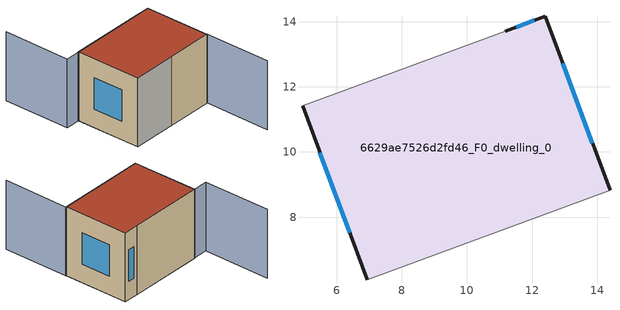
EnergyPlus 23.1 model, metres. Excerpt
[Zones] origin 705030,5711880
6629ae7526d2fd46_F0_dwelling_0
 floor ground (EU_floor_Construction): 14.4,8.83 12.41,14.17 11.18,13.71 4.95,11.42 6.94,6.08 z0
 wall outside (EU_wall_Construction): 11.18,13.71 12.41,14.17 14.4,8.83 / 6.94,6.08 4.95,11.42 z0:6
 wall adiabatic (EU_wall_Construction): 14.4,8.83 6.94,6.08 / 4.95,11.42 11.18,13.71 z0:6
 window (EU_Window_Construction): 11.51,13.83 12.08,14.04 / 12.94,12.72 13.86,10.27 / 6.4,7.52 5.49,9.97 z1.62:4.38
 roof outside (EU_roof_Construction): 12.41,14.17 14.4,8.83 6.94,6.08 4.95,11.42 11.18,13.71 z6
shading: 6.94,6.08 14.42,8.84 / 14.42,8.84 16.42,3.42 / 11.18,13.71 3.73,10.96 / 3.73,10.96 1.69,16.49 z0:6
[Building]
EU S2 Campaign: North Axis=0; Terrain=City; Solar Distribution=FullExterior
[Site:Location]
London: Latitude=51.5; Longitude=-0.5; Time Zone=0; Elevation=25
[SizingPeriod:WeatherFileDays]
AnnualSizingPeriod: Begin Month=1; Begin Day of Month=1; End Month=12; End Day of Month=31; Day of Week for Start Day=Monday; Use Weather File Daylight Saving Period=No; Use Weather File Rain and Snow Indicators=No
[MATERIAL]
EU_InternalMass_Material: Roughness=MediumRough; Thickness=0.1; Conductivity=1; Density=1800; Specific Heat=900; Thermal Absorptance=0.9; Solar Absorptance=0.7; Visible Absorptance=0.7
[MATERIAL:NOMASS] Roughness=MediumRough; Thermal Absorptance=0.9; Solar Absorptance=0.7; Visible Absorptance=0.7
Name | Thermal Resistance
EU_wall_NoMass | 0.727863
EU_roof_NoMass | 0.773354
EU_floor_NoMass | 1.79329
[WINDOWMATERIAL:SIMPLEGLAZINGSYSTEM]
EU_Window_SimpleGlazing: UFactor=2.58614; Solar Heat Gain Coefficient=0.76; Visible Transmittance=0.76
[CONSTRUCTION]
EU_wall_Construction: EU_wall_NoMass
EU_roof_Construction: EU_roof_NoMass
EU_floor_Construction: EU_floor_NoMass
EU_InternalMass_Construction: EU_InternalMass_Material
EU_Window_Construction: EU_Window_SimpleGlazing
[ZONE]
6629ae7526d2fd46_F0_dwelling_0: Type=1; Multiplier=1; Ceiling Height=autocalculate; Volume=271.583; Floor Area=autocalculate; Part of Total Floor Area=Yes
[INTERNALMASS]
6629ae7526d2fd46_F0_dwelling_0_EU_InternalMass: Construction=EU_InternalMass_Construction; Zone or ZoneList=6629ae7526d2fd46_F0_dwelling_0; Surface Area=45.2638
[OTHEREQUIPMENT]
EU_Step8_InternalGain_6629ae7526d2fd46_F0_dwelling_0_f000: Fuel Type=Electricity; Zone or ZoneList or Space or SpaceList=6629ae7526d2fd46_F0_dwelling_0; Schedule=EU_Step8_GainSchedule_6629ae7526d2fd46_F0_dwelling_0_f000; Design Level Calculation Method=Watts/Area; Power per Zone Floor Area=1; Fraction Latent=0; Fraction Radiant=0; Fraction Lost=0; Carbon Dioxide Generation Rate=0; EndUse Subcategory=EU_Step8_InternalGains
[ZONEVENTILATION:DESIGNFLOWRATE]
EU_ConstantAir_6629ae7526d2fd46_F0_dwelling_0: Zone or ZoneList or Space or SpaceList=6629ae7526d2fd46_F0_dwelling_0; Schedule=EU_AlwaysOn; Design Flow Rate Calculation Method=AirChanges/Hour; Air Changes per Hour=0.484901; Ventilation Type=Natural; Fan Pressure Rise=0; Fan Total Efficiency=1; Constant Term Coefficient=1; Temperature Term Coefficient=0; Velocity Term Coefficient=0; Velocity Squared Term Coefficient=0; Minimum Indoor Temperature=-100; Maximum Indoor Temperature=100; Delta Temperature=-100; Minimum Outdoor Temperature=-100; Maximum Outdoor Temperature=100; Maximum Wind Speed=40
[HVACTEMPLATE:THERMOSTAT]
EU_HeatOnly_6629ae7526d2fd46_F0_dwelling_0: Constant Heating Setpoint=20; Constant Cooling Setpoint=50
[HVACTEMPLATE:ZONE:IDEALLOADSAIRSYSTEM]
6629ae7526d2fd46_F0_dwelling_0: Template Thermostat=EU_HeatOnly_6629ae7526d2fd46_F0_dwelling_0; System Availability Schedule=EU_AlwaysOn; Maximum Heating Supply Air Temperature=50; Minimum Cooling Supply Air Temperature=13; Maximum Heating Supply Air Humidity Ratio=0.0156; Minimum Cooling Supply Air Humidity Ratio=0.0077; Heating Limit=NoLimit; Cooling Limit=NoLimit; Heating Availability Schedule=EU_AlwaysOn; Cooling Availability Schedule=EU_CoolingOff; Dehumidification Control Type=ConstantSensibleHeatRatio; Cooling Sensible Heat Ratio=0.7; Dehumidification Setpoint=60; Humidification Control Type=None; Humidification Setpoint=30; Outdoor Air Method=None; Outdoor Air Flow Rate per Person=0.00944; Outdoor Air Flow Rate per Zone Floor Area=0; Outdoor Air Flow Rate per Zone=0; Demand Controlled Ventilation Type=None; Outdoor Air Economizer Type=NoEconomizer; Heat Recovery Type=None; Sensible Heat Recovery Effectiveness=0.7; Latent Heat Recovery Effectiveness=0.65
[SIZING:ZONE]
6629ae7526d2fd46_F0_dwelling_0: Zone Cooling Design Supply Air Temperature Input Method=SupplyAirTemperature; Zone Cooling Design Supply Air Temperature=13; Zone Heating Design Supply Air Temperature Input Method=SupplyAirTemperature; Zone Heating Design Supply Air Temperature=50; Zone Cooling Design Supply Air Humidity Ratio=0.008; Zone Heating Design Supply Air Humidity Ratio=0.008; Cooling Design Air Flow Method=DesignDay; Cooling Design Air Flow Rate=0; Cooling Minimum Air Flow per Zone Floor Area=0.000762; Cooling Minimum Air Flow=0; Cooling Minimum Air Flow Fraction=0.2; Heating Design Air Flow Method=DesignDay; Heating Design Air Flow Rate=0; Heating Maximum Air Flow per Zone Floor Area=0.002032; Heating Maximum Air Flow=0.141576; Heating Maximum Air Flow Fraction=0.3; Account for Dedicated Outdoor Air System=No; Dedicated Outdoor Air System Control Strategy=NeutralSupplyAir; Dedicated Outdoor Air Low Setpoint Temperature for Design=autosize; Dedicated Outdoor Air High Setpoint Temperature for Design=autosize; Zone Load Sizing Method=Sensible Load Only No Latent Load; Zone Latent Cooling Design Supply Air Humidity Ratio Input Method=HumidityRatioDifference; Zone Cooling Design Supply Air Humidity Ratio Difference=0.005; Zone Latent Heating Design Supply Air Humidity Ratio Input Method=HumidityRatioDifference; Zone Humidification Design Supply Air Humidity Ratio Difference=0.005
[SCHEDULE:CONSTANT]
Name | Hourly Value
EU_AlwaysOn | 1
EU_CoolingOff | 0
[SCHEDULE:FILE]
EU_Step8_GainSchedule_6629ae7526d2fd46_F0_dwelling_0_f000: File=../../schedules/6629ae7526d2fd46/6629ae7526d2fd46_F0_dwelling_0_f000_gain.csv; Column Number=1; Rows to Skip at Top=0; Number of Hours of Data=8760; Column Separator=Comma; Interpolate to Timestep=No; Minutes per Item=60; Adjust Schedule for Daylight Savings=Yes
